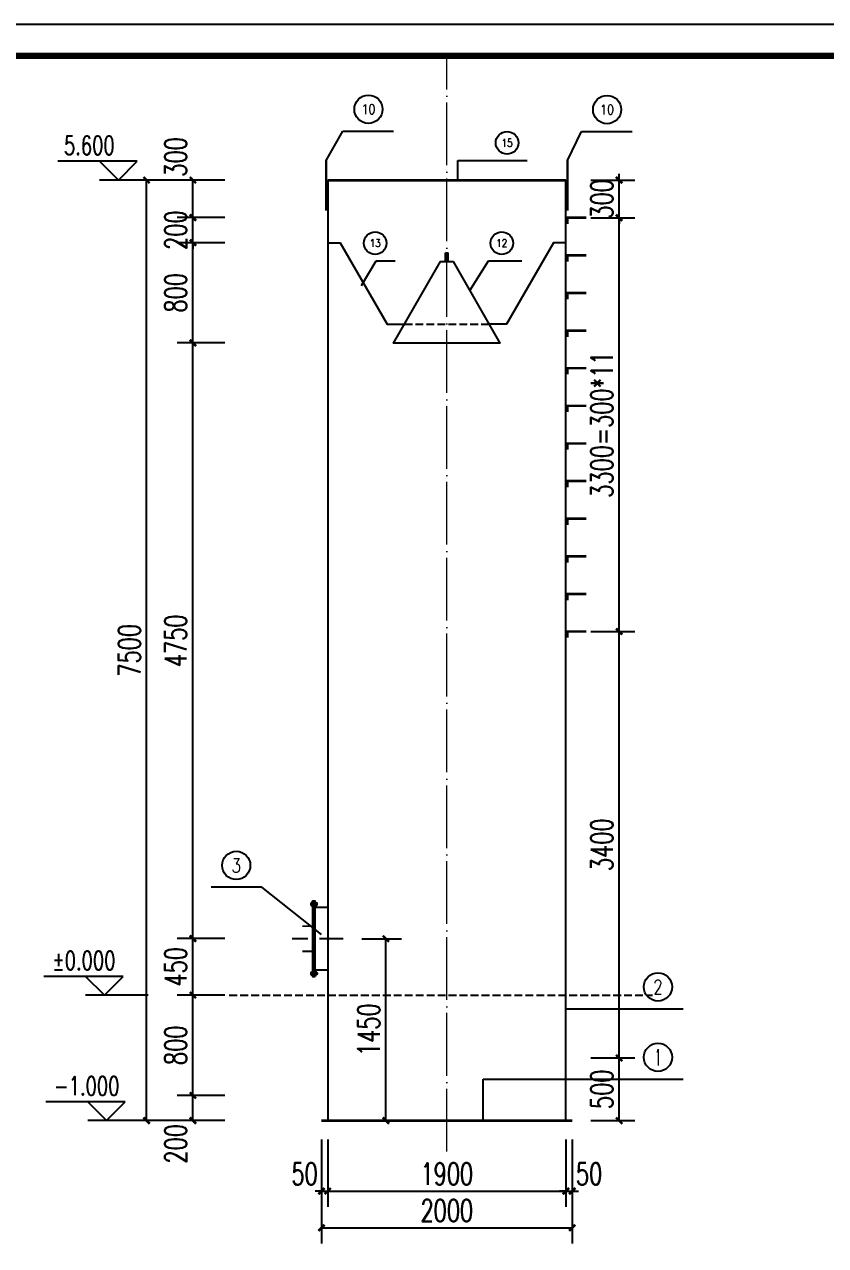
# Model space of a CAD drawing. Extents: x 458952 to 500952, y -68538 to -53688.
# Drawn here: x 466990 to 473381, y -63426 to -53688 of the extents above; entities that cross this region are included whole.
import ezdxf
from ezdxf.enums import TextEntityAlignment as Align

# ---------------------------------------------------------------- set-up
doc = ezdxf.new("R2010")
doc.units = 0
doc.header["$LTSCALE"] = 250
doc.header["$MEASUREMENT"] = 0
for name, pattern in [('CENTER2', [1.125, 0.75, -0.125, 0.125, -0.125]), ('DASH', [0.35, 0.25, -0.1]), ('DOTE', [2.42, 2, -0.2, 0.02, -0.2])]:
    doc.linetypes.add(name, pattern=pattern)
for name, color, linetype in [('DIM_ELEV', 3, 'Continuous'), ('DIM_LEAD', 3, 'Continuous'), ('PUB_DIM', 3, 'Continuous'), ('PUB_TEXT', 7, 'Continuous'), ('PUB_TITLE', 4, 'Continuous'), ('中心线', 5, 'CENTER2'), ('设备', 4, 'Continuous')]:
    doc.layers.add(name, color=color, linetype=linetype)
doc.layers.add('DOTE', color=1, linetype='DOTE', lineweight=0)
doc.layers.add('污水管', color=6, linetype='Continuous', lineweight=30)
doc.styles.add('_TCH_DIM', font='SIMPLEX', dxfattribs={"bigfont": 'GBCBIG'})
doc.styles.add('DIM_FONT', font='SIMPLEX', dxfattribs={"width": 0.7, "bigfont": 'GBCBIG'})
doc.dimstyles.new('_TCH_ARCH&&50', dxfattribs={"dimscale": 0.5, "dimtxt": 350, "dimasz": 100, "dimexe": 250, "dimexo": 300, "dimgap": 100, "dimtad": 1, "dimdec": 0, "dimzin": 0, "dimdsep": 46, "dimtxsty": 'DIM_FONT', "dimblk": 'ARCHTICK', "dimcen": 0.09, "dimclrt": 7, "dimazin": 2, "dimtfac": 1, "dimtdec": 0, "dimtix": 1, "dimtmove": 2, "dimatfit": 3, "dimfxl": 0, "dimtolj": 1, "dimtzin": 0, "dimarcsym": 0})

# ---------------------------------------------------------------- blocks, each defined once
blk = doc.blocks.new('_ArchTick')
at = {"color": 0, "linetype": 'ByBlock', "const_width": 0.4}
blk.add_lwpolyline([(-0.5, -0.5), (0.5, 0.5)], dxfattribs=at)
blk = doc.blocks.new('*D48')
at = {"layer": 'Defpoints', "color": 0, "transparency": 16777216}
for p in [(469532.1, -60979.8), (469873.9, -60979.8), (469532.1, -62429.8)]:
    blk.add_point(p, dxfattribs=at)
at = {"layer": 'PUB_DIM', "color": 0, "lineweight": -2, "transparency": 16777216}
for p, q in [((469682.1, -60979.8), (469998.9, -60979.8)), ((469873.9, -62429.8), (469873.9, -60979.8)), ((469682.1, -62429.8), (469998.9, -62429.8))]:
    blk.add_line(p, q, dxfattribs=at)
at = {"layer": 'PUB_DIM', "color": 0, "lineweight": -2, "transparency": 16777216, "xscale": 50, "yscale": 50, "zscale": 50}
for p, rotation in [((469873.9, -60979.8), 90), ((469873.9, -62429.8), 270)]:
    blk.add_blockref('_ArchTick', p, dxfattribs=dict(at, rotation=rotation))
at = {"layer": 'PUB_DIM', "color": 7, "transparency": 16777216, "insert": (469736.4, -61704.8), "char_height": 175, "attachment_point": 5, "rotation": 90, "style": 'DIM_FONT'}
blk.add_mtext('\\A1;1450', dxfattribs=at)
blk = doc.blocks.new('*D66')
at = {"layer": 'Defpoints', "color": 0, "transparency": 16777216}
for p in [(471359.7, -54929.8), (471734.3, -54929.8), (471359.7, -55229.8)]:
    blk.add_point(p, dxfattribs=at)
at = {"layer": 'PUB_DIM', "color": 0, "lineweight": -2, "transparency": 16777216}
for p, q in [((471734.3, -54929.8), (471734.3, -54879.8)), ((471509.7, -54929.8), (471859.3, -54929.8)), ((471734.3, -55229.8), (471734.3, -54929.8)), ((471509.7, -55229.8), (471859.3, -55229.8)), ((471734.3, -55229.8), (471734.3, -55279.8))]:
    blk.add_line(p, q, dxfattribs=at)
at = {"layer": 'PUB_DIM', "color": 0, "lineweight": -2, "transparency": 16777216, "xscale": 50, "yscale": 50, "zscale": 50}
for p, rotation in [((471734.3, -54929.8), 270), ((471734.3, -55229.8), 90)]:
    blk.add_blockref('_ArchTick', p, dxfattribs=dict(at, rotation=rotation))
at = {"layer": 'PUB_DIM', "color": 7, "transparency": 16777216, "insert": (471596.8, -55079.8), "char_height": 175, "attachment_point": 5, "rotation": 90, "style": 'DIM_FONT'}
blk.add_mtext('\\A1;300', dxfattribs=at)
blk = doc.blocks.new('*D67')
at = {"layer": 'Defpoints', "color": 0, "transparency": 16777216}
for p in [(471359.7, -55229.8), (471734.3, -55229.8), (471359.7, -58529.8)]:
    blk.add_point(p, dxfattribs=at)
at = {"layer": 'PUB_DIM', "color": 0, "lineweight": -2, "transparency": 16777216}
for p, q in [((471509.7, -55229.8), (471859.3, -55229.8)), ((471734.3, -58529.8), (471734.3, -55229.8)), ((471509.7, -58529.8), (471859.3, -58529.8))]:
    blk.add_line(p, q, dxfattribs=at)
at = {"layer": 'PUB_DIM', "color": 0, "lineweight": -2, "transparency": 16777216, "xscale": 50, "yscale": 50, "zscale": 50}
for p, rotation in [((471734.3, -55229.8), 90), ((471734.3, -58529.8), 270)]:
    blk.add_blockref('_ArchTick', p, dxfattribs=dict(at, rotation=rotation))
at = {"layer": 'PUB_DIM', "color": 7, "transparency": 16777216, "insert": (471596.8, -56879.8), "char_height": 175, "attachment_point": 5, "rotation": 90, "style": 'DIM_FONT'}
blk.add_mtext('\\A1;3300=300*11', dxfattribs=at)
blk = doc.blocks.new('*D68')
at = {"layer": 'Defpoints', "color": 0, "transparency": 16777216}
for p in [(471359.7, -58529.8), (471734.3, -58529.8), (471359.7, -61929.8)]:
    blk.add_point(p, dxfattribs=at)
at = {"layer": 'PUB_DIM', "color": 0, "lineweight": -2, "transparency": 16777216}
for p, q in [((471509.7, -58529.8), (471859.3, -58529.8)), ((471734.3, -61929.8), (471734.3, -58529.8)), ((471509.7, -61929.8), (471859.3, -61929.8))]:
    blk.add_line(p, q, dxfattribs=at)
at = {"layer": 'PUB_DIM', "color": 0, "lineweight": -2, "transparency": 16777216, "xscale": 50, "yscale": 50, "zscale": 50}
for p, rotation in [((471734.3, -58529.8), 90), ((471734.3, -61929.8), 270)]:
    blk.add_blockref('_ArchTick', p, dxfattribs=dict(at, rotation=rotation))
at = {"layer": 'PUB_DIM', "color": 7, "transparency": 16777216, "insert": (471596.8, -60229.8), "char_height": 175, "attachment_point": 5, "rotation": 90, "style": 'DIM_FONT'}
blk.add_mtext('\\A1;3400', dxfattribs=at)
blk = doc.blocks.new('*D69')
at = {"layer": 'Defpoints', "color": 0, "transparency": 16777216}
for p in [(471359.7, -61929.8), (471734.3, -61929.8), (471359.7, -62429.8)]:
    blk.add_point(p, dxfattribs=at)
at = {"layer": 'PUB_DIM', "color": 0, "lineweight": -2, "transparency": 16777216}
for p, q in [((471509.7, -61929.8), (471859.3, -61929.8)), ((471734.3, -62429.8), (471734.3, -61929.8)), ((471509.7, -62429.8), (471859.3, -62429.8))]:
    blk.add_line(p, q, dxfattribs=at)
at = {"layer": 'PUB_DIM', "color": 0, "lineweight": -2, "transparency": 16777216, "xscale": 50, "yscale": 50, "zscale": 50}
for p, rotation in [((471734.3, -61929.8), 90), ((471734.3, -62429.8), 270)]:
    blk.add_blockref('_ArchTick', p, dxfattribs=dict(at, rotation=rotation))
at = {"layer": 'PUB_DIM', "color": 7, "transparency": 16777216, "insert": (471596.8, -62179.8), "char_height": 175, "attachment_point": 5, "rotation": 90, "style": 'DIM_FONT'}
blk.add_mtext('\\A1;500', dxfattribs=at)
blk = doc.blocks.new('*D70')
at = {"layer": 'Defpoints', "color": 0, "transparency": 16777216}
for p in [(467964.8, -54929.8), (468587.7, -54929.8), (468587.7, -62429.8)]:
    blk.add_point(p, dxfattribs=at)
at = {"layer": 'PUB_DIM', "color": 0, "lineweight": -2, "transparency": 16777216}
for p, q in [((468437.7, -54929.8), (467839.8, -54929.8)), ((467964.8, -62429.8), (467964.8, -54929.8)), ((468437.7, -62429.8), (467839.8, -62429.8))]:
    blk.add_line(p, q, dxfattribs=at)
at = {"layer": 'PUB_DIM', "color": 0, "lineweight": -2, "transparency": 16777216, "xscale": 50, "yscale": 50, "zscale": 50}
for p, rotation in [((467964.8, -54929.8), 90), ((467964.8, -62429.8), 270)]:
    blk.add_blockref('_ArchTick', p, dxfattribs=dict(at, rotation=rotation))
at = {"layer": 'PUB_DIM', "color": 7, "transparency": 16777216, "insert": (467827.3, -58679.8), "char_height": 175, "attachment_point": 5, "rotation": 90, "style": 'DIM_FONT'}
blk.add_mtext('\\A1;7500', dxfattribs=at)
blk = doc.blocks.new('*D73')
at = {"layer": 'Defpoints', "color": 0, "transparency": 16777216}
for p in [(469359.7, -62579.8), (471359.7, -62579.8), (471359.7, -63284.4)]:
    blk.add_point(p, dxfattribs=at)
at = {"layer": 'PUB_DIM', "color": 0, "lineweight": -2, "transparency": 16777216}
for p, q in [((469359.7, -62729.8), (469359.7, -63409.4)), ((471359.7, -62729.8), (471359.7, -63409.4)), ((469359.7, -63284.4), (471359.7, -63284.4))]:
    blk.add_line(p, q, dxfattribs=at)
at = {"layer": 'PUB_DIM', "color": 0, "lineweight": -2, "transparency": 16777216, "xscale": 50, "yscale": 50, "zscale": 50, "rotation": 180}
blk.add_blockref('_ArchTick', (469359.7, -63284.4), dxfattribs=at)
at = {"layer": 'PUB_DIM', "color": 0, "lineweight": -2, "transparency": 16777216, "xscale": 50, "yscale": 50, "zscale": 50}
blk.add_blockref('_ArchTick', (471359.7, -63284.4), dxfattribs=at)
at = {"layer": 'PUB_DIM', "color": 7, "transparency": 16777216, "insert": (470359.7, -63146.9), "char_height": 175, "attachment_point": 5, "style": 'DIM_FONT'}
blk.add_mtext('\\A1;2000', dxfattribs=at)
blk = doc.blocks.new('*D101')
at = {"layer": 'Defpoints', "color": 0, "transparency": 16777216}
for p in [(469359.7, -62429.8), (469409.7, -62429.8), (469409.7, -62991.7)]:
    blk.add_point(p, dxfattribs=at)
at = {"layer": 'PUB_DIM', "color": 0, "lineweight": -2, "transparency": 16777216}
for p, q in [((469359.7, -62579.8), (469359.7, -63116.7)), ((469409.7, -62579.8), (469409.7, -63116.7)), ((469359.7, -62991.7), (469309.7, -62991.7)), ((469359.7, -62991.7), (469409.7, -62991.7)), ((469409.7, -62991.7), (469459.7, -62991.7))]:
    blk.add_line(p, q, dxfattribs=at)
at = {"layer": 'PUB_DIM', "color": 0, "lineweight": -2, "transparency": 16777216, "xscale": 50, "yscale": 50, "zscale": 50}
blk.add_blockref('_ArchTick', (469359.7, -62991.7), dxfattribs=at)
at = {"layer": 'PUB_DIM', "color": 0, "lineweight": -2, "transparency": 16777216, "xscale": 50, "yscale": 50, "zscale": 50, "rotation": 180}
blk.add_blockref('_ArchTick', (469409.7, -62991.7), dxfattribs=at)
at = {"layer": 'PUB_DIM', "color": 7, "transparency": 16777216, "insert": (469224.7, -62854.2), "char_height": 175, "attachment_point": 5, "style": 'DIM_FONT'}
blk.add_mtext('\\A1;50', dxfattribs=at)
blk = doc.blocks.new('*D102')
at = {"layer": 'Defpoints', "color": 0, "transparency": 16777216}
for p in [(469409.7, -62429.8), (471309.7, -62429.8), (471309.7, -62991.7)]:
    blk.add_point(p, dxfattribs=at)
at = {"layer": 'PUB_DIM', "color": 0, "lineweight": -2, "transparency": 16777216}
for p, q in [((469409.7, -62579.8), (469409.7, -63116.7)), ((471309.7, -62579.8), (471309.7, -63116.7)), ((469409.7, -62991.7), (471309.7, -62991.7))]:
    blk.add_line(p, q, dxfattribs=at)
at = {"layer": 'PUB_DIM', "color": 0, "lineweight": -2, "transparency": 16777216, "xscale": 50, "yscale": 50, "zscale": 50, "rotation": 180}
blk.add_blockref('_ArchTick', (469409.7, -62991.7), dxfattribs=at)
at = {"layer": 'PUB_DIM', "color": 0, "lineweight": -2, "transparency": 16777216, "xscale": 50, "yscale": 50, "zscale": 50}
blk.add_blockref('_ArchTick', (471309.7, -62991.7), dxfattribs=at)
at = {"layer": 'PUB_DIM', "color": 7, "transparency": 16777216, "insert": (470359.7, -62854.2), "char_height": 175, "attachment_point": 5, "style": 'DIM_FONT'}
blk.add_mtext('\\A1;1900', dxfattribs=at)
blk = doc.blocks.new('*D103')
at = {"layer": 'Defpoints', "color": 0, "transparency": 16777216}
for p in [(471309.7, -62429.8), (471359.7, -62429.8), (471359.7, -62991.7)]:
    blk.add_point(p, dxfattribs=at)
at = {"layer": 'PUB_DIM', "color": 0, "lineweight": -2, "transparency": 16777216}
for p, q in [((471309.7, -62579.8), (471309.7, -63116.7)), ((471359.7, -62579.8), (471359.7, -63116.7)), ((471309.7, -62991.7), (471259.7, -62991.7)), ((471309.7, -62991.7), (471359.7, -62991.7)), ((471359.7, -62991.7), (471409.7, -62991.7))]:
    blk.add_line(p, q, dxfattribs=at)
at = {"layer": 'PUB_DIM', "color": 0, "lineweight": -2, "transparency": 16777216, "xscale": 50, "yscale": 50, "zscale": 50}
blk.add_blockref('_ArchTick', (471309.7, -62991.7), dxfattribs=at)
at = {"layer": 'PUB_DIM', "color": 0, "lineweight": -2, "transparency": 16777216, "xscale": 50, "yscale": 50, "zscale": 50, "rotation": 180}
blk.add_blockref('_ArchTick', (471359.7, -62991.7), dxfattribs=at)
at = {"layer": 'PUB_DIM', "color": 7, "transparency": 16777216, "insert": (471494.7, -62854.2), "char_height": 175, "attachment_point": 5, "style": 'DIM_FONT'}
blk.add_mtext('\\A1;50', dxfattribs=at)
blk = doc.blocks.new('*D104')
at = {"layer": 'Defpoints', "color": 0, "transparency": 16777216}
for p in [(468334.2, -62228.8), (468737.7, -62228.8), (468737.7, -62429.8)]:
    blk.add_point(p, dxfattribs=at)
at = {"layer": 'PUB_DIM', "color": 0, "lineweight": -2, "transparency": 16777216}
for p, q in [((468587.7, -62228.8), (468209.2, -62228.8)), ((468334.2, -62429.8), (468334.2, -62228.8)), ((468587.7, -62429.8), (468209.2, -62429.8))]:
    blk.add_line(p, q, dxfattribs=at)
at = {"layer": 'PUB_DIM', "color": 0, "lineweight": -2, "transparency": 16777216, "xscale": 50, "yscale": 50, "zscale": 50}
for p, rotation in [((468334.2, -62228.8), 90), ((468334.2, -62429.8), 270)]:
    blk.add_blockref('_ArchTick', p, dxfattribs=dict(at, rotation=rotation))
at = {"layer": 'PUB_DIM', "color": 7, "transparency": 16777216, "insert": (468196.7, -62614.8), "char_height": 175, "attachment_point": 5, "rotation": 90, "style": 'DIM_FONT'}
blk.add_mtext('\\A1;200', dxfattribs=at)
blk = doc.blocks.new('*D105')
at = {"layer": 'Defpoints', "color": 0, "transparency": 16777216}
for p in [(468334.2, -61428.8), (468737.7, -61428.8), (468737.7, -62228.8)]:
    blk.add_point(p, dxfattribs=at)
at = {"layer": 'PUB_DIM', "color": 0, "lineweight": -2, "transparency": 16777216}
for p, q in [((468587.7, -61428.8), (468209.2, -61428.8)), ((468334.2, -62228.8), (468334.2, -61428.8)), ((468587.7, -62228.8), (468209.2, -62228.8))]:
    blk.add_line(p, q, dxfattribs=at)
at = {"layer": 'PUB_DIM', "color": 0, "lineweight": -2, "transparency": 16777216, "xscale": 50, "yscale": 50, "zscale": 50}
for p, rotation in [((468334.2, -61428.8), 90), ((468334.2, -62228.8), 270)]:
    blk.add_blockref('_ArchTick', p, dxfattribs=dict(at, rotation=rotation))
at = {"layer": 'PUB_DIM', "color": 7, "transparency": 16777216, "insert": (468196.7, -61828.8), "char_height": 175, "attachment_point": 5, "rotation": 90, "style": 'DIM_FONT'}
blk.add_mtext('\\A1;800', dxfattribs=at)
blk = doc.blocks.new('*D106')
at = {"layer": 'Defpoints', "color": 0, "transparency": 16777216}
for p in [(468334.2, -60978.8), (468737.7, -60978.8), (468737.7, -61428.8)]:
    blk.add_point(p, dxfattribs=at)
at = {"layer": 'PUB_DIM', "color": 0, "lineweight": -2, "transparency": 16777216}
for p, q in [((468587.7, -60978.8), (468209.2, -60978.8)), ((468334.2, -61428.8), (468334.2, -60978.8)), ((468587.7, -61428.8), (468209.2, -61428.8))]:
    blk.add_line(p, q, dxfattribs=at)
at = {"layer": 'PUB_DIM', "color": 0, "lineweight": -2, "transparency": 16777216, "xscale": 50, "yscale": 50, "zscale": 50}
for p, rotation in [((468334.2, -60978.8), 90), ((468334.2, -61428.8), 270)]:
    blk.add_blockref('_ArchTick', p, dxfattribs=dict(at, rotation=rotation))
at = {"layer": 'PUB_DIM', "color": 7, "transparency": 16777216, "insert": (468196.7, -61203.8), "char_height": 175, "attachment_point": 5, "rotation": 90, "style": 'DIM_FONT'}
blk.add_mtext('\\A1;450', dxfattribs=at)
blk = doc.blocks.new('*D107')
at = {"layer": 'Defpoints', "color": 0, "transparency": 16777216}
for p in [(468334.2, -56228.6), (468737.7, -56228.6), (468737.7, -60978.8)]:
    blk.add_point(p, dxfattribs=at)
at = {"layer": 'PUB_DIM', "color": 0, "lineweight": -2, "transparency": 16777216}
for p, q in [((468587.7, -56228.6), (468209.2, -56228.6)), ((468334.2, -60978.8), (468334.2, -56228.6)), ((468587.7, -60978.8), (468209.2, -60978.8))]:
    blk.add_line(p, q, dxfattribs=at)
at = {"layer": 'PUB_DIM', "color": 0, "lineweight": -2, "transparency": 16777216, "xscale": 50, "yscale": 50, "zscale": 50}
for p, rotation in [((468334.2, -56228.6), 90), ((468334.2, -60978.8), 270)]:
    blk.add_blockref('_ArchTick', p, dxfattribs=dict(at, rotation=rotation))
at = {"layer": 'PUB_DIM', "color": 7, "transparency": 16777216, "insert": (468196.7, -58603.7), "char_height": 175, "attachment_point": 5, "rotation": 90, "style": 'DIM_FONT'}
blk.add_mtext('\\A1;4750', dxfattribs=at)
blk = doc.blocks.new('*D108')
at = {"layer": 'Defpoints', "color": 0, "transparency": 16777216}
for p in [(468334.2, -55428.9), (468737.7, -55428.9), (468737.7, -56228.6)]:
    blk.add_point(p, dxfattribs=at)
at = {"layer": 'PUB_DIM', "color": 0, "lineweight": -2, "transparency": 16777216}
for p, q in [((468587.7, -55428.9), (468209.2, -55428.9)), ((468334.2, -56228.6), (468334.2, -55428.9)), ((468587.7, -56228.6), (468209.2, -56228.6))]:
    blk.add_line(p, q, dxfattribs=at)
at = {"layer": 'PUB_DIM', "color": 0, "lineweight": -2, "transparency": 16777216, "xscale": 50, "yscale": 50, "zscale": 50}
for p, rotation in [((468334.2, -55428.9), 90), ((468334.2, -56228.6), 270)]:
    blk.add_blockref('_ArchTick', p, dxfattribs=dict(at, rotation=rotation))
at = {"layer": 'PUB_DIM', "color": 7, "transparency": 16777216, "insert": (468196.7, -55828.8), "char_height": 175, "attachment_point": 5, "rotation": 90, "style": 'DIM_FONT'}
blk.add_mtext('\\A1;800', dxfattribs=at)
blk = doc.blocks.new('*D109')
at = {"layer": 'Defpoints', "color": 0, "transparency": 16777216}
for p in [(468334.2, -55229.3), (468737.7, -55229.3), (468737.7, -55428.9)]:
    blk.add_point(p, dxfattribs=at)
at = {"layer": 'PUB_DIM', "color": 0, "lineweight": -2, "transparency": 16777216}
for p, q in [((468334.2, -55229.3), (468334.2, -55179.3)), ((468587.7, -55229.3), (468209.2, -55229.3)), ((468334.2, -55428.9), (468334.2, -55229.3)), ((468587.7, -55428.9), (468209.2, -55428.9)), ((468334.2, -55428.9), (468334.2, -55478.9))]:
    blk.add_line(p, q, dxfattribs=at)
at = {"layer": 'PUB_DIM', "color": 0, "lineweight": -2, "transparency": 16777216, "xscale": 50, "yscale": 50, "zscale": 50}
for p, rotation in [((468334.2, -55229.3), 270), ((468334.2, -55428.9), 90)]:
    blk.add_blockref('_ArchTick', p, dxfattribs=dict(at, rotation=rotation))
at = {"layer": 'PUB_DIM', "color": 7, "transparency": 16777216, "insert": (468196.7, -55329.1), "char_height": 175, "attachment_point": 5, "rotation": 90, "style": 'DIM_FONT'}
blk.add_mtext('\\A1;200', dxfattribs=at)
blk = doc.blocks.new('*D110')
at = {"layer": 'Defpoints', "color": 0, "transparency": 16777216}
for p in [(468334.2, -54929.8), (468737.7, -54929.8), (468737.7, -55229.3)]:
    blk.add_point(p, dxfattribs=at)
at = {"layer": 'PUB_DIM', "color": 0, "lineweight": -2, "transparency": 16777216}
for p, q in [((468587.7, -54929.8), (468209.2, -54929.8)), ((468334.2, -55229.3), (468334.2, -54929.8)), ((468587.7, -55229.3), (468209.2, -55229.3))]:
    blk.add_line(p, q, dxfattribs=at)
at = {"layer": 'PUB_DIM', "color": 0, "lineweight": -2, "transparency": 16777216, "xscale": 50, "yscale": 50, "zscale": 50}
for p, rotation in [((468334.2, -54929.8), 90), ((468334.2, -55229.3), 270)]:
    blk.add_blockref('_ArchTick', p, dxfattribs=dict(at, rotation=rotation))
at = {"layer": 'PUB_DIM', "color": 7, "transparency": 16777216, "insert": (468196.7, -54744.8), "char_height": 175, "attachment_point": 5, "rotation": 90, "style": 'DIM_FONT'}
blk.add_mtext('\\A1;300', dxfattribs=at)

msp = doc.modelspace()

# ---------------------------------------------------------------- linework, layer by layer
for p, q in [((470349, -55575.2), (470349, -55508.8)), ((470349, -55508.8), (470370.3, -55508.8)), ((470370.3, -55511.5), (470349, -55509.4)), ((470370.3, -55514.8), (470349, -55512.7)), ((470370.3, -55518.2), (470349, -55516)), ((470370.3, -55521.5), (470349, -55519.3)), ((470370.3, -55524.8), (470349, -55522.7)), ((470370.3, -55528.1), (470349, -55526)), ((470370.3, -55531.4), (470349, -55529.3)), ((470370.3, -55534.8), (470349, -55532.6)), ((470370.3, -55538.1), (470349, -55536)), ((470370.3, -55575.2), (470370.3, -55508.8)), ((469299.7, -60729.8), (469297.5, -60729.8)), ((469409.7, -60729.8), (469309.7, -60729.8)), ((469299.7, -61229.8), (469297.5, -61229.8)), ((469409.7, -61229.8), (469309.7, -61229.8))]:
    msp.add_line(p, q)
at = {"linetype": 'DASH'}
msp.add_line((468624.2, -61429.8), (471999.8, -61429.8), dxfattribs=at)
for points in [[(469409.7, -55428.9), (469509.7, -55428.9), (469883.8, -56078.9), (470022, -56078.9)], [(471309.7, -55428.9), (471209.7, -55428.9), (470835.5, -56078.9), (470697.3, -56078.9)], [(470359.7, -56229.1), (469935.5, -56229.1), (470309.7, -55579.1), (470409.7, -55579.1), (470783.8, -56229.1), (470359.7, -56229.1)], [(470370.3, -55542), (470359.7, -55542), (470349, -55542)]]:
    msp.add_lwpolyline(points)
msp.add_lwpolyline([(470022, -56078.9), (470697.3, -56078.9)], dxfattribs=at)
at = {"const_width": 14}
for points in [[(469287.5, -60879.9), (469207.6, -60879.8)], [(469207.5, -61079.8), (469287.5, -61079.8)]]:
    msp.add_lwpolyline(points, dxfattribs=at)
at = {"layer": 'DIM_ELEV'}
for p, q in [((467889.7, -54779.8), (467256.7, -54779.8)), ((467739.7, -54929.8), (467589.7, -54779.8)), ((467739.7, -54929.8), (467889.7, -54779.8)), ((468089.7, -54929.8), (467589.7, -54929.8)), ((467777.7, -61279.7), (467144.7, -61279.7)), ((467627.7, -61429.7), (467477.7, -61279.7)), ((467627.7, -61429.7), (467777.7, -61279.7)), ((467977.7, -61429.7), (467477.7, -61429.7)), ((467794.7, -62279.8), (467161.7, -62279.8)), ((467644.7, -62429.8), (467494.7, -62279.8)), ((467644.7, -62429.8), (467794.7, -62279.8)), ((467994.7, -62429.8), (467494.7, -62429.8))]:
    msp.add_line(p, q, dxfattribs=at)
at = {"layer": 'DIM_LEAD'}
for p, q in [((469396.6, -54773.3), (469530.5, -54539.9)), ((469396.6, -54773.3), (469530.5, -54539.9)), ((469396.6, -54773.3), (469530.5, -54539.9)), ((469530.5, -54539.9), (469934.5, -54539.9)), ((471322.8, -54773.3), (471434.3, -54542.7)), ((471322.8, -54773.3), (471434.3, -54542.7)), ((471322.8, -54773.3), (471434.3, -54542.7)), ((471434.3, -54542.7), (471838.3, -54542.7)), ((470447.6, -54932.9), (470447.6, -54772.9)), ((470447.6, -54772.9), (471000.1, -54772.9)), ((469679, -55769.5), (469794.9, -55572.3)), ((469794.9, -55572.3), (469948.3, -55572.3)), ((470543.2, -55811), (470692.8, -55572.3)), ((470692.8, -55572.3), (470957.6, -55572.3)), ((468884.1, -60569.4), (468479.6, -60569.4)), ((469360.6, -60944.9), (468884.1, -60569.4)), ((469360.6, -60944.9), (468884.1, -60569.4)), ((471309.7, -61538.9), (472244.1, -61538.9)), ((470649.3, -62429.8), (470649.3, -62099.9)), ((470649.3, -62099.9), (472244.1, -62099.9))]:
    msp.add_line(p, q, dxfattribs=at)
at = {"layer": 'DOTE'}
msp.add_line((470359.7, -62676.4), (470359.7, -53938.4), dxfattribs=at)
at = {"layer": 'PUB_TEXT'}
for centre, radius in [((469734.5, -54364.9), 112.5), ((471638.3, -54367.7), 112.5), ((470840.1, -54632.9), 90), ((469788.3, -55432.3), 90), ((470797.6, -55432.3), 90), ((468679.6, -60394.4), 112.5), ((472044.1, -61363.9), 112.5), ((472044.1, -61924.9), 112.5)]:
    msp.add_circle(centre, radius, dxfattribs=at)
at = {"layer": 'PUB_TITLE'}
msp.add_lwpolyline([(458951.8, -68538.4), (479951.8, -68538.4), (479951.8, -53688.4), (458951.8, -53688.4)], close=True, dxfattribs=at)
at = {"layer": 'PUB_TITLE', "const_width": 50}
msp.add_lwpolyline([(460201.8, -68288.4), (479701.8, -68288.4), (479701.8, -53938.4), (460201.8, -53938.4)], close=True, dxfattribs=at)
at = {"layer": '中心线'}
msp.add_line((469532.1, -60979.8), (469125.1, -60979.8), dxfattribs=at)
at = {"layer": '污水管', "const_width": 20}
for points in [[(469396.6, -55173.3), (469396.6, -54773.3)], [(471322.8, -55173.3), (471322.8, -54773.3)], [(471472.8, -55229.8), (471322.8, -55229.8), (471322.8, -55279.8)], [(471472.8, -55529.8), (471322.8, -55529.8), (471322.8, -55579.8)], [(471472.8, -55829.8), (471322.8, -55829.8), (471322.8, -55879.8)], [(471472.8, -56129.8), (471322.8, -56129.8), (471322.8, -56179.8)], [(471472.8, -56429.8), (471322.8, -56429.8), (471322.8, -56479.8)], [(471472.8, -56729.8), (471322.8, -56729.8), (471322.8, -56779.8)], [(471472.8, -57029.8), (471322.8, -57029.8), (471322.8, -57079.8)], [(471472.8, -57329.8), (471322.8, -57329.8), (471322.8, -57379.8)], [(471472.8, -57629.8), (471322.8, -57629.8), (471322.8, -57679.8)], [(471472.8, -57929.8), (471322.8, -57929.8), (471322.8, -57979.8)], [(471472.8, -58229.8), (471322.8, -58229.8), (471322.8, -58279.8)], [(471472.8, -58529.8), (471322.8, -58529.8), (471322.8, -58579.8)]]:
    msp.add_lwpolyline(points, dxfattribs=at)
at = {"layer": '设备'}
for p, q in [((471309.7, -54929.8), (469409.7, -54929.8)), ((469409.7, -54929.8), (469409.7, -62429.8)), ((471309.7, -54934.8), (469409.7, -54934.8)), ((471309.7, -62429.8), (471309.7, -54929.8)), ((471309.7, -62429.8), (471309.7, -55179.8)), ((469329.7, -60702.8), (469270.5, -60702.8)), ((469329.7, -61256.8), (469270.5, -61256.8))]:
    msp.add_line(p, q, dxfattribs=at)
for points in [[(469278, -60690.7), (469278, -60714.2), (469285.6, -60714.2), (469285.6, -60690.7)], [(469297.5, -61279.8), (469297.5, -60679.8), (469287.5, -60679.8), (469287.5, -61279.8)], [(469309.7, -61279.8), (469309.7, -60679.8), (469299.7, -60679.8), (469299.7, -61279.8)], [(469319.3, -60690.7), (469319.3, -60714.2), (469311.7, -60714.2), (469311.7, -60690.7)], [(469278, -61268.9), (469278, -61245.3), (469285.6, -61245.3), (469285.6, -61268.9)], [(469319.3, -61268.9), (469319.3, -61245.3), (469311.7, -61245.3), (469311.7, -61268.9)]]:
    msp.add_lwpolyline(points, close=True, dxfattribs=at)
for points in [[(469311.7, -60696.6), (469285.6, -60696.6), (469285.6, -60708.9), (469311.7, -60708.9)], [(469319.3, -60708.9), (469324.1, -60708.9), (469324.1, -60696.6), (469319.3, -60696.6)], [(469311.7, -61262.9), (469285.6, -61262.9), (469285.6, -61250.6), (469311.7, -61250.6)], [(469319.3, -61250.6), (469324.1, -61250.6), (469324.1, -61262.9), (469319.3, -61262.9)]]:
    msp.add_lwpolyline(points, dxfattribs=at)
at = {"layer": '设备', "const_width": 20}
msp.add_lwpolyline([(469359.7, -62429.8), (471359.7, -62429.8)], dxfattribs=at)

# ---------------------------------------------------------------- texts
at = {"layer": 'PUB_TEXT', "style": '_TCH_DIM'}
for s, height, p, p2 in [('10', 77.42, (469679.2, -54403.6), (469789.8, -54403.6)), ('10', 77.42, (471583, -54406.4), (471693.6, -54406.4)), ('15', 61.93, (470795.8, -54663.9), (470884.3, -54663.9)), ('13', 61.93, (469744.1, -55463.3), (469832.6, -55463.3)), ('12', 61.93, (470753.3, -55463.3), (470841.8, -55463.3)), ('3', 112.3, (468642.1, -60450.6), (468717, -60450.6)), ('2', 112.3, (472006.6, -61420.1), (472081.5, -61420.1)), ('1', 131.3, (472028.4, -61990.6), (472059.7, -61990.6))]:
    msp.add_text(s, height=height, dxfattribs=at).set_placement(p, p2, align=Align.FIT)
at = {"layer": 'PUB_TEXT', "style": '_TCH_DIM', "width": 0.705882}
for s, p in [('5.600', (467304.7, -54727.3)), ('%%P0.000', (467212.2, -61227.2)), ('-1.000', (467226.2, -62227.3))]:
    msp.add_text(s, height=148.75, dxfattribs=at).set_placement(p)

# ---------------------------------------------------------------- dimensions: what is measured, and where the dimension line sits
at = {"layer": 'PUB_DIM'}
for base, p1, p2, angle, picture, middle in [((468334.1680692, -54929.7592413), (468737.6680692, -55229.2592413), (468737.6680692, -54929.7592413), 90, '*D110', (468196.6680692, -54744.7592413)), ((469409.7, -62991.7), (469359.7, -62429.8), (469409.7, -62429.8), 0, '*D101', (469224.7, -62854.2)), ((471359.7, -62991.7), (471309.7, -62429.8), (471359.7, -62429.8), 0, '*D103', (471494.7, -62854.2))]:
    dim = msp.add_linear_dim(base=base, p1=p1, p2=p2, angle=angle, dimstyle='_TCH_ARCH&&50', dxfattribs=at)
    dim.commit()
    dim.dimension.update_dxf_attribs({"geometry": picture, "text_midpoint": middle, "dimtype": 129})
for p1, p2, distance, picture, middle in [((468587.7, -62429.8), (468587.7, -54929.8), 622.9, '*D70', (467827.3, -58679.8)), ((471359.7, -55229.8), (471359.7, -54929.8), -374.6, '*D66', (471596.8, -55079.8)), ((468737.7, -55428.9), (468737.7, -55229.3), 403.5, '*D109', (468196.7, -55329.1)), ((468737.7, -56228.6), (468737.7, -55428.9), 403.5, '*D108', (468196.7, -55828.8)), ((468737.7, -60978.8), (468737.7, -56228.6), 403.5, '*D107', (468196.7, -58603.7)), ((471359.7, -61929.8), (471359.7, -58529.8), -374.6, '*D68', (471596.8, -60229.8)), ((468737.7, -61428.8), (468737.7, -60978.8), 403.5, '*D106', (468196.7, -61203.8)), ((469532.1, -62429.8), (469532.1, -60979.8), -341.8, '*D48', (469736.4, -61704.8)), ((468737.7, -62228.8), (468737.7, -61428.8), 403.5, '*D105', (468196.7, -61828.8)), ((471359.7, -62429.8), (471359.7, -61929.8), -374.6, '*D69', (471596.8, -62179.8)), ((469409.7, -62429.8), (471309.7, -62429.8), -561.9, '*D102', (470359.7, -62854.2)), ((469359.7, -62579.8), (471359.7, -62579.8), -704.7, '*D73', (470359.7, -63146.9))]:
    dim = msp.add_aligned_dim(p1=p1, p2=p2, distance=distance, dimstyle='_TCH_ARCH&&50', dxfattribs=at)
    dim.commit()
    dim.dimension.update_dxf_attribs({"geometry": picture, "text_midpoint": middle})
dim = msp.add_aligned_dim(p1=(471359.7, -58529.8), p2=(471359.7, -55229.8), distance=-374.6, text='3300=300*11', dimstyle='_TCH_ARCH&&50', dxfattribs=at)
dim.commit()
dim.dimension.update_dxf_attribs({"geometry": '*D67', "text_midpoint": (471596.8, -56879.8)})
dim = msp.add_linear_dim(base=(468334.2, -62228.8), p1=(468737.7, -62429.8), p2=(468737.7, -62228.8), angle=90, text='200', dimstyle='_TCH_ARCH&&50', dxfattribs=at)
dim.commit()
dim.dimension.update_dxf_attribs({"geometry": '*D104', "text_midpoint": (468196.7, -62614.8), "dimtype": 129})

doc.saveas('drawing.dxf')
